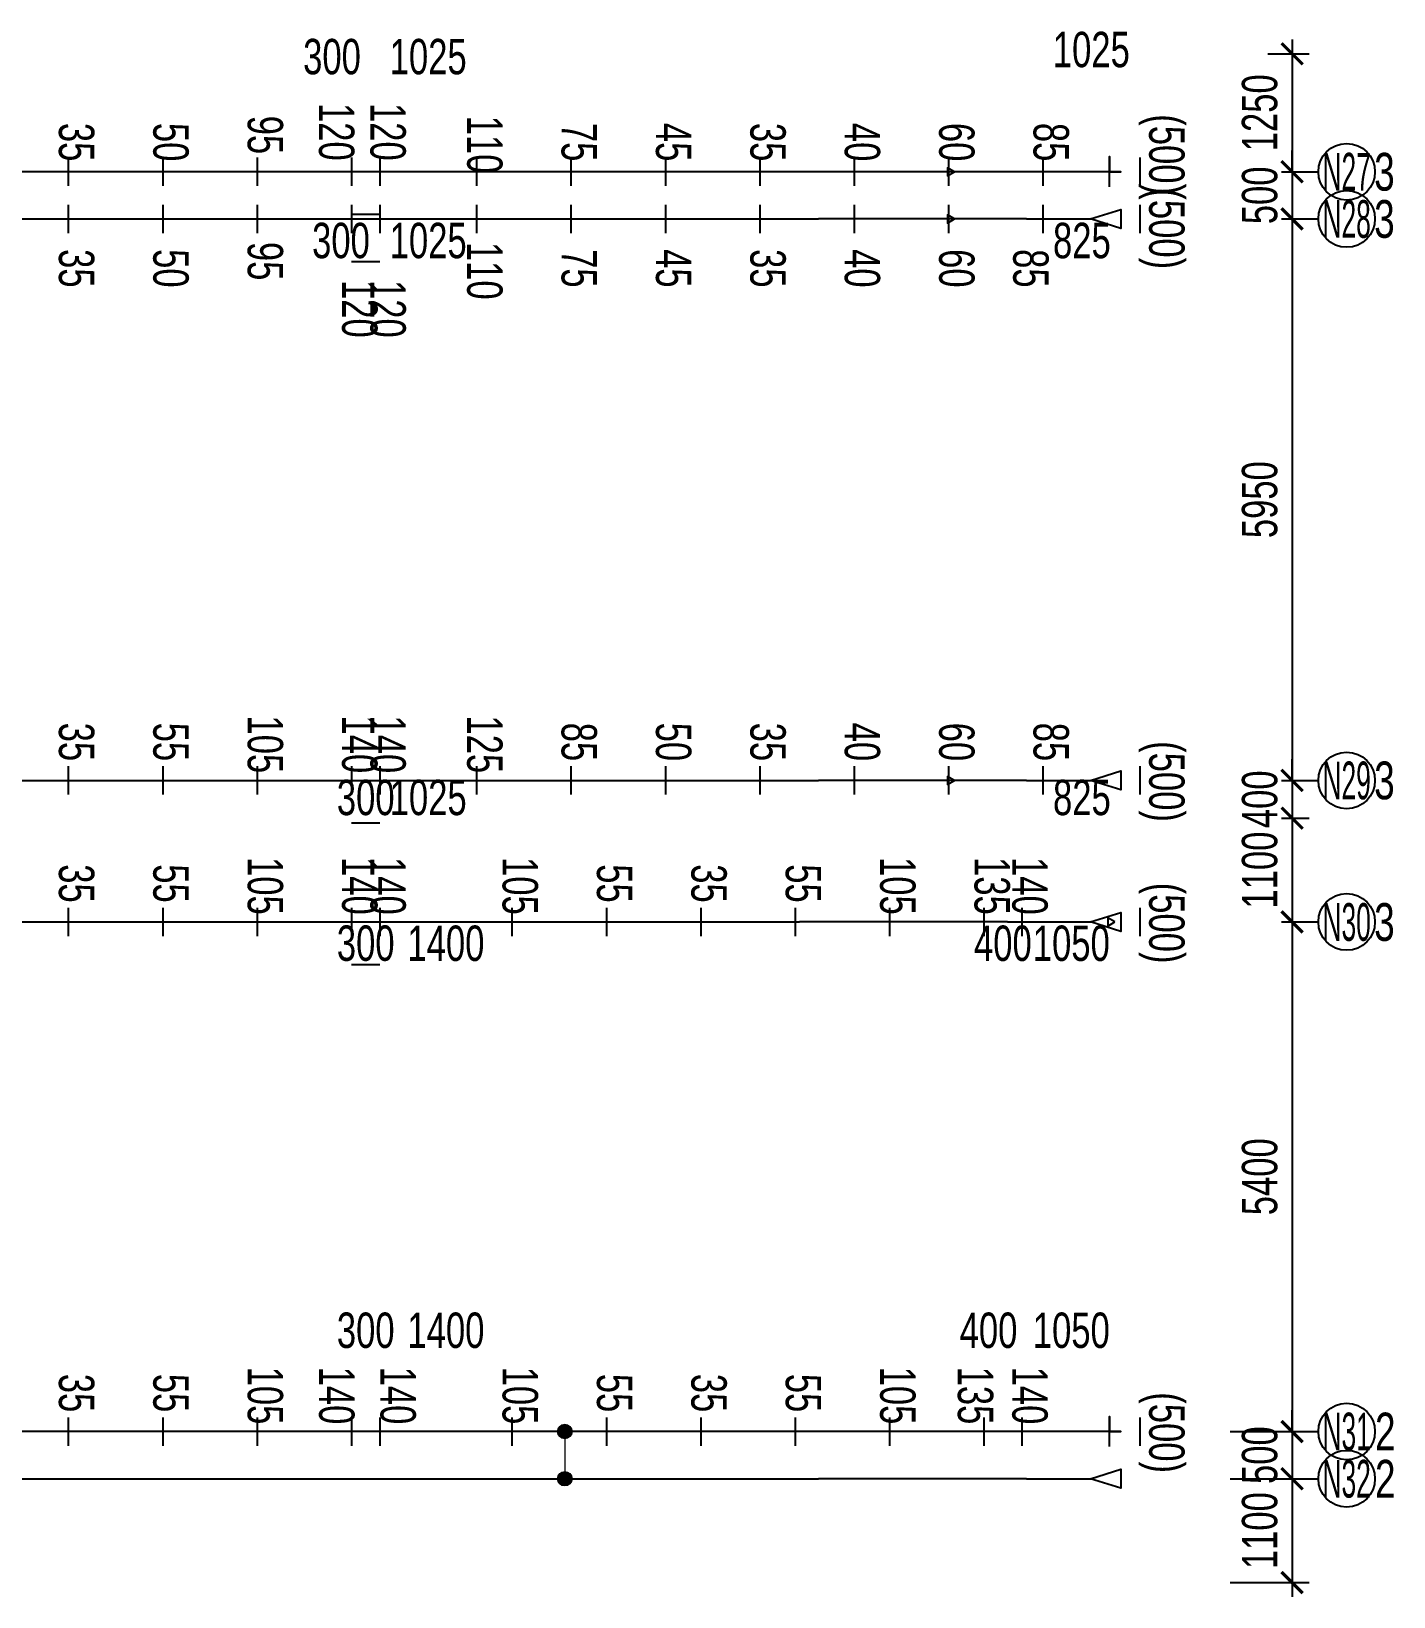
# Model space of a CAD drawing. Header units: millimetres. Extents: x 4465111 to 4895522, y 2166116 to 2541221.
# Drawn here: x 4542822 to 4557255, y 2193896 to 2210484 of the extents above; entities that cross this region are included whole.
import ezdxf
from ezdxf.enums import TextEntityAlignment as Align

# ---------------------------------------------------------------- set-up
doc = ezdxf.new("R2010")
doc.units = ezdxf.units.MM
doc.header["$LTSCALE"] = 50
doc.header["$MEASUREMENT"] = 0
doc.layers.get('DEFPOINTS').update_dxf_attribs({"lineweight": 9})
for name, color, linetype in [('BREAK_LINE', 7, 'Continuous'), ('KCS_TEXT', 2, 'Continuous'), ('S- Border', 6, 'Continuous'), ('SP-Reinforcement', 4, 'Continuous')]:
    doc.layers.add(name, color=color, linetype=linetype)
doc.layers.add('Current_plane_Tendon', color=7, linetype='Continuous', true_color=0xab0000)
for name, color, linetype, lineweight in [('S-dims', 8, 'Continuous', 15), ('S-text', 3, 'Continuous', 20), ('S-Thin', 253, 'Continuous', 15)]:
    doc.layers.add(name, color=color, linetype=linetype, lineweight=lineweight)
doc.styles.add('KCS_SMTEXT', font='arial.ttf', dxfattribs={"width": 0.7})
doc.dimstyles.new('KCS_DIM150', dxfattribs={"dimscale": 150, "dimtxt": 2.5, "dimasz": 1.5, "dimexe": 1.2, "dimexo": 0, "dimgap": 1, "dimtad": 1, "dimdec": 0, "dimzin": 0, "dimdsep": 46, "dimtxsty": 'KCS_SMTEXT', "dimblk": 'ARCHTICK', "dimcen": 0, "dimdle": 1, "dimclrd": 1, "dimclre": 1, "dimclrt": 2, "dimadec": 0, "dimazin": 0, "dimtfac": 1, "dimtdec": 0, "dimtix": 1, "dimtmove": 2, "dimatfit": 3, "dimfxl": 1, "dimtolj": 1, "dimtzin": 0, "dimarcsym": 0})
doc.dimstyles.new('KCS_DIM150A', dxfattribs={"dimscale": 150, "dimtxt": 2.5, "dimasz": 3, "dimexe": 1.2, "dimexo": 0, "dimgap": 1, "dimtad": 1, "dimdec": 0, "dimzin": 0, "dimdsep": 46, "dimtxsty": 'KCS_SMTEXT', "dimblk": 'ARCHTICK', "dimcen": 0, "dimdle": 1, "dimse1": 1, "dimse2": 1, "dimsd1": 1, "dimsd2": 1, "dimclrd": 1, "dimclre": 1, "dimclrt": 3, "dimadec": 0, "dimazin": 0, "dimtfac": 1, "dimtdec": 0, "dimtix": 1, "dimtmove": 2, "dimatfit": 3, "dimfxl": 1, "dimtolj": 1, "dimtzin": 0, "dimarcsym": 0})

# ---------------------------------------------------------------- blocks, each defined once
blk = doc.blocks.new('*U203')
at = {"layer": 'S- Border'}
blk.add_lwpolyline([(0, 0), (392, 0)], dxfattribs=at)
blk.add_circle((692, 0), 300, dxfattribs=at)
at = {"layer": 'SP-Reinforcement'}
for points in [[(-25680, -160), (-25680, 160), (-25680, 0), (-25800, 0), (-4904, 0)], [(-2700, 0), (-4904, 0)], [(-2700, 0), (-2020, 0), (-1700, 100), (-1700, -100), (-2020, 0)]]:
    blk.add_lwpolyline(points, dxfattribs=at)
at = {"layer": 'S-text', "style": 'KCS_SMTEXT', "width": 0.7}
blk.add_attdef('COUNT', text='', height=400, dxfattribs=at).set_placement((1092, 0), align=Align.MIDDLE_CENTER)
blk = doc.blocks.new('*U213')
at = {"layer": 'S- Border'}
blk.add_lwpolyline([(0, 0), (392, 0)], dxfattribs=at)
blk.add_circle((692, 0), 300, dxfattribs=at)
at = {"layer": 'SP-Reinforcement'}
for points in [[(-25900, 0), (-26580, 0), (-26900, 100), (-26900, -100), (-26580, 0)], [(-25900, 0), (-23697, 0)], [(-1820, -160), (-1820, 160), (-1820, 0), (-1700, 0), (-23697, 0)]]:
    blk.add_lwpolyline(points, dxfattribs=at)
at = {"layer": 'S-text', "style": 'KCS_SMTEXT', "width": 0.7}
blk.add_attdef('COUNT', text='', height=400, dxfattribs=at).set_placement((1092, 0), align=Align.MIDDLE_CENTER)
blk = doc.blocks.new('*U189')
at = {"layer": 'S- Border'}
blk.add_lwpolyline([(0, 0), (392, 0)], dxfattribs=at)
blk.add_circle((692, 0), 300, dxfattribs=at)
at = {"layer": 'SP-Reinforcement'}
for points in [[(-26780, -160), (-26780, 160), (-26780, 0), (-26900, 0), (-4904, 0)], [(-2700, 0), (-4904, 0)], [(-2700, 0), (-2020, 0), (-1700, 100), (-1700, -100), (-2020, 0)]]:
    blk.add_lwpolyline(points, dxfattribs=at)
at = {"layer": 'S-text', "style": 'KCS_SMTEXT', "width": 0.7}
blk.add_attdef('COUNT', text='', height=400, dxfattribs=at).set_placement((1092, 0), align=Align.MIDDLE_CENTER)
blk = doc.blocks.new('*U204')
at = {"layer": 'S- Border'}
blk.add_lwpolyline([(0, 0), (392, 0)], dxfattribs=at)
blk.add_circle((692, 0), 300, dxfattribs=at)
at = {"layer": 'SP-Reinforcement'}
for points in [[(-26780, -160), (-26780, 160), (-26780, 0), (-26900, 0), (-5104, 0)], [(-2900, 0), (-5104, 0)], [(-2900, 0), (-2020, 0), (-1700, 100), (-1700, -100), (-2020, 0)]]:
    blk.add_lwpolyline(points, dxfattribs=at)
at = {"layer": 'S-text', "style": 'KCS_SMTEXT', "width": 0.7}
blk.add_attdef('COUNT', text='', height=400, dxfattribs=at).set_placement((1092, 0), align=Align.MIDDLE_CENTER)
blk = doc.blocks.new('*U208')
at = {"layer": 'S- Border'}
blk.add_lwpolyline([(0, 0), (392, 0)], dxfattribs=at)
blk.add_circle((692, 0), 300, dxfattribs=at)
at = {"layer": 'SP-Reinforcement'}
for points in [[(-25680, -160), (-25680, 160), (-25680, 0), (-25800, 0), (-4904, 0)], [(-2700, 0), (-4904, 0)], [(-2700, 0), (-2020, 0), (-1700, 100), (-1700, -100), (-2020, 0)]]:
    blk.add_lwpolyline(points, dxfattribs=at)
at = {"layer": 'S-text', "style": 'KCS_SMTEXT', "width": 0.7}
blk.add_attdef('COUNT', text='', height=400, dxfattribs=at).set_placement((1092, 0), align=Align.MIDDLE_CENTER)
blk = doc.blocks.new('*U202')
at = {"layer": 'S- Border'}
blk.add_lwpolyline([(0, 0), (392, 0)], dxfattribs=at)
blk.add_circle((692, 0), 300, dxfattribs=at)
at = {"layer": 'SP-Reinforcement'}
for points in [[(-24600, 0), (-25480, 0), (-25800, 100), (-25800, -100), (-25480, 0)], [(-24600, 0), (-22397, 0)], [(-1820, -160), (-1820, 160), (-1820, 0), (-1700, 0), (-22397, 0)]]:
    blk.add_lwpolyline(points, dxfattribs=at)
at = {"layer": 'S-text', "style": 'KCS_SMTEXT', "width": 0.7}
blk.add_attdef('COUNT', text='', height=400, dxfattribs=at).set_placement((1092, 0), align=Align.MIDDLE_CENTER)
blk = doc.blocks.new('*D312')
at = {"layer": 'DEFPOINTS', "color": 0, "transparency": 16777216}
for p in [(4534673, 2293595), (4534673, 2293362), (4534373, 2293295)]:
    blk.add_point(p, dxfattribs=at)
at = {"layer": 'S-dims', "color": 3, "transparency": 16777216, "insert": (4534166, 2293936), "char_height": 375, "attachment_point": 5, "style": 'KCS_SMTEXT'}
blk.add_mtext('\\A1;300', dxfattribs=at)
blk = doc.blocks.new('_ArchTick')
at = {"color": 0, "linetype": 'ByBlock', "const_width": 0.15}
blk.add_lwpolyline([(-0.5, -0.5), (0.5, 0.5)], dxfattribs=at)
blk = doc.blocks.new('*D313')
at = {"layer": 'DEFPOINTS', "color": 0, "transparency": 16777216}
for p in [(4535698, 2293595), (4534673, 2293362), (4535698, 2293295)]:
    blk.add_point(p, dxfattribs=at)
at = {"layer": 'S-dims', "color": 3, "transparency": 16777216, "insert": (4535185, 2293936), "char_height": 375, "attachment_point": 5, "style": 'KCS_SMTEXT'}
blk.add_mtext('\\A1;1025', dxfattribs=at)
blk = doc.blocks.new('*D314')
at = {"layer": 'DEFPOINTS', "color": 0, "transparency": 16777216}
for p in [(4542723, 2293669), (4542723, 2293519, 500), (4541698, 2293453)]:
    blk.add_point(p, dxfattribs=at)
at = {"layer": 'S-dims', "color": 3, "transparency": 16777216, "insert": (4542210, 2294011), "char_height": 375, "attachment_point": 5, "style": 'KCS_SMTEXT'}
blk.add_mtext('\\A1;1025', dxfattribs=at)
blk = doc.blocks.new('*D318')
at = {"layer": 'DEFPOINTS', "color": 0, "transparency": 16777216}
for p in [(4534373, 2292068, 140), (4534673, 2292118), (4534673, 2291646)]:
    blk.add_point(p, dxfattribs=at)
at = {"layer": 'S-dims', "color": 3, "transparency": 16777216, "insert": (4534261, 2291987), "char_height": 375, "attachment_point": 5, "style": 'KCS_SMTEXT'}
blk.add_mtext('\\A1;300', dxfattribs=at)
blk = doc.blocks.new('*D319')
at = {"layer": 'DEFPOINTS', "color": 0, "transparency": 16777216}
for p in [(4534673, 2292118), (4535698, 2292118), (4535698, 2291646)]:
    blk.add_point(p, dxfattribs=at)
at = {"layer": 'S-dims', "color": 3, "transparency": 16777216, "insert": (4535185, 2291987), "char_height": 375, "attachment_point": 5, "style": 'KCS_SMTEXT'}
blk.add_mtext('\\A1;1025', dxfattribs=at)
blk = doc.blocks.new('*D320')
at = {"layer": 'DEFPOINTS', "color": 0, "transparency": 16777216}
for p in [(4541698, 2292068, 85), (4542523, 2292018), (4542523, 2291646)]:
    blk.add_point(p, dxfattribs=at)
at = {"layer": 'S-dims', "color": 3, "transparency": 16777216, "insert": (4542110, 2291987), "char_height": 375, "attachment_point": 5, "style": 'KCS_SMTEXT'}
blk.add_mtext('\\A1;825', dxfattribs=at)
blk = doc.blocks.new('*D326')
at = {"layer": 'DEFPOINTS', "color": 0, "transparency": 16777216}
for p in [(4534673, 2286118, 140), (4534373, 2286032), (4534673, 2285744)]:
    blk.add_point(p, dxfattribs=at)
at = {"layer": 'S-dims', "color": 3, "transparency": 16777216, "insert": (4534523, 2286085), "char_height": 375, "attachment_point": 5, "style": 'KCS_SMTEXT'}
blk.add_mtext('\\A1;300', dxfattribs=at)
blk = doc.blocks.new('*D327')
at = {"layer": 'DEFPOINTS', "color": 0, "transparency": 16777216}
for p in [(4534673, 2286118, 140), (4535698, 2286118), (4535698, 2285744)]:
    blk.add_point(p, dxfattribs=at)
at = {"layer": 'S-dims', "color": 3, "transparency": 16777216, "insert": (4535185, 2286085), "char_height": 375, "attachment_point": 5, "style": 'KCS_SMTEXT'}
blk.add_mtext('\\A1;1025', dxfattribs=at)
blk = doc.blocks.new('*D328')
at = {"layer": 'DEFPOINTS', "color": 0, "transparency": 16777216}
for p in [(4542523, 2286242), (4541698, 2286034), (4542523, 2285744)]:
    blk.add_point(p, dxfattribs=at)
at = {"layer": 'S-dims', "color": 3, "transparency": 16777216, "insert": (4542110, 2286085), "char_height": 375, "attachment_point": 5, "style": 'KCS_SMTEXT'}
blk.add_mtext('\\A1;825', dxfattribs=at)
blk = doc.blocks.new('*D334')
at = {"layer": 'DEFPOINTS', "color": 0, "transparency": 16777216}
for p in [(4534373, 2284500), (4534673, 2284532), (4534673, 2284199)]:
    blk.add_point(p, dxfattribs=at)
at = {"layer": 'S-dims', "color": 3, "transparency": 16777216, "insert": (4534523, 2284541), "char_height": 375, "attachment_point": 5, "style": 'KCS_SMTEXT'}
blk.add_mtext('\\A1;300', dxfattribs=at)
blk = doc.blocks.new('*D335')
at = {"layer": 'DEFPOINTS', "color": 0, "transparency": 16777216}
for p in [(4536073, 2284559), (4534673, 2284532), (4536073, 2284199)]:
    blk.add_point(p, dxfattribs=at)
at = {"layer": 'S-dims', "color": 3, "transparency": 16777216, "insert": (4535373, 2284540), "char_height": 375, "attachment_point": 5, "style": 'KCS_SMTEXT'}
blk.add_mtext('\\A1;1400', dxfattribs=at)
blk = doc.blocks.new('*D336')
at = {"layer": 'DEFPOINTS', "color": 0, "transparency": 16777216}
for p in [(4541073, 2284559), (4541473, 2284559), (4541473, 2284199)]:
    blk.add_point(p, dxfattribs=at)
at = {"layer": 'S-dims', "color": 3, "transparency": 16777216, "insert": (4541273, 2284540), "char_height": 375, "attachment_point": 5, "style": 'KCS_SMTEXT'}
blk.add_mtext('\\A1;400', dxfattribs=at)
blk = doc.blocks.new('*D337')
at = {"layer": 'DEFPOINTS', "color": 0, "transparency": 16777216}
for p in [(4541473, 2284559), (4542523, 2284538), (4542523, 2284199)]:
    blk.add_point(p, dxfattribs=at)
at = {"layer": 'S-dims', "color": 3, "transparency": 16777216, "insert": (4541998, 2284540), "char_height": 375, "attachment_point": 5, "style": 'KCS_SMTEXT'}
blk.add_mtext('\\A1;1050', dxfattribs=at)
blk = doc.blocks.new('*D343')
at = {"layer": 'DEFPOINTS', "color": 0, "transparency": 16777216}
for p in [(4534373, 2280247), (4534673, 2280298), (4534673, 2280098)]:
    blk.add_point(p, dxfattribs=at)
at = {"layer": 'S-dims', "color": 3, "transparency": 16777216, "insert": (4534523, 2280439), "char_height": 375, "attachment_point": 5, "style": 'KCS_SMTEXT'}
blk.add_mtext('\\A1;300', dxfattribs=at)
blk = doc.blocks.new('*D344')
at = {"layer": 'DEFPOINTS', "color": 0, "transparency": 16777216}
for p in [(4534673, 2280298), (4536073, 2280298), (4536073, 2280098)]:
    blk.add_point(p, dxfattribs=at)
at = {"layer": 'S-dims', "color": 3, "transparency": 16777216, "insert": (4535373, 2280439), "char_height": 375, "attachment_point": 5, "style": 'KCS_SMTEXT'}
blk.add_mtext('\\A1;1400', dxfattribs=at)
blk = doc.blocks.new('*D345')
at = {"layer": 'DEFPOINTS', "color": 0, "transparency": 16777216}
for p in [(4541073, 2280298), (4541473, 2280298), (4541473, 2280098)]:
    blk.add_point(p, dxfattribs=at)
at = {"layer": 'S-dims', "color": 3, "transparency": 16777216, "insert": (4541121, 2280439), "char_height": 375, "attachment_point": 5, "style": 'KCS_SMTEXT'}
blk.add_mtext('\\A1;400', dxfattribs=at)
blk = doc.blocks.new('*D346')
at = {"layer": 'DEFPOINTS', "color": 0, "transparency": 16777216}
for p in [(4542523, 2280420), (4541473, 2280298), (4542523, 2280098)]:
    blk.add_point(p, dxfattribs=at)
at = {"layer": 'S-dims', "color": 3, "transparency": 16777216, "insert": (4541998, 2280439), "char_height": 375, "attachment_point": 5, "style": 'KCS_SMTEXT'}
blk.add_mtext('\\A1;1050', dxfattribs=at)
blk = doc.blocks.new('*D385')
at = {"layer": 'DEFPOINTS', "color": 0, "transparency": 16777216}
for p in [(4544079, 2293968), (4544223, 2292718), (4544337, 2292718)]:
    blk.add_point(p, dxfattribs=at)
at = {"layer": 'S-dims', "color": 1, "lineweight": -2, "transparency": 16777216}
for p, q in [((4544337, 2294118), (4544337, 2292568)), ((4544079, 2293968), (4544517, 2293968)), ((4544223, 2292718), (4544517, 2292718))]:
    blk.add_line(p, q, dxfattribs=at)
at = {"layer": 'S-dims', "color": 1, "lineweight": -2, "transparency": 16777216, "xscale": 225, "yscale": 225, "zscale": 225}
for p, rotation in [((4544337, 2293968), 90), ((4544337, 2292718), 270)]:
    blk.add_blockref('_ArchTick', p, dxfattribs=dict(at, rotation=rotation))
at = {"layer": 'S-dims', "color": 2, "transparency": 16777216, "insert": (4543995, 2293343), "char_height": 375, "attachment_point": 5, "rotation": 90, "style": 'KCS_SMTEXT'}
blk.add_mtext('\\A1;1250', dxfattribs=at)
blk = doc.blocks.new('*D386')
at = {"layer": 'DEFPOINTS', "color": 0, "transparency": 16777216}
for p in [(4544223, 2292718), (4544223, 2292218), (4544337, 2292218)]:
    blk.add_point(p, dxfattribs=at)
at = {"layer": 'S-dims', "color": 1, "lineweight": -2, "transparency": 16777216}
for p, q in [((4544337, 2292718), (4544337, 2292943)), ((4544223, 2292718), (4544517, 2292718)), ((4544337, 2292718), (4544337, 2292218)), ((4544223, 2292218), (4544517, 2292218)), ((4544337, 2292218), (4544337, 2291993))]:
    blk.add_line(p, q, dxfattribs=at)
at = {"layer": 'S-dims', "color": 1, "lineweight": -2, "transparency": 16777216, "xscale": 225, "yscale": 225, "zscale": 225}
for p, rotation in [((4544337, 2292718), 270), ((4544337, 2292218), 90)]:
    blk.add_blockref('_ArchTick', p, dxfattribs=dict(at, rotation=rotation))
at = {"layer": 'S-dims', "color": 2, "transparency": 16777216, "insert": (4543995, 2292468), "char_height": 375, "attachment_point": 5, "rotation": 90, "style": 'KCS_SMTEXT'}
blk.add_mtext('\\A1;500', dxfattribs=at)
blk = doc.blocks.new('*D387')
at = {"layer": 'DEFPOINTS', "color": 0, "transparency": 16777216}
for p in [(4544223, 2292218), (4544223, 2286268), (4544337, 2286268)]:
    blk.add_point(p, dxfattribs=at)
at = {"layer": 'S-dims', "color": 1, "lineweight": -2, "transparency": 16777216}
for p, q in [((4544337, 2292368), (4544337, 2286118)), ((4544223, 2292218), (4544517, 2292218)), ((4544223, 2286268), (4544517, 2286268))]:
    blk.add_line(p, q, dxfattribs=at)
at = {"layer": 'S-dims', "color": 1, "lineweight": -2, "transparency": 16777216, "xscale": 225, "yscale": 225, "zscale": 225}
for p, rotation in [((4544337, 2292218), 90), ((4544337, 2286268), 270)]:
    blk.add_blockref('_ArchTick', p, dxfattribs=dict(at, rotation=rotation))
at = {"layer": 'S-dims', "color": 2, "transparency": 16777216, "insert": (4543995, 2289243), "char_height": 375, "attachment_point": 5, "rotation": 90, "style": 'KCS_SMTEXT'}
blk.add_mtext('\\A1;5950', dxfattribs=at)
blk = doc.blocks.new('*D388')
at = {"layer": 'DEFPOINTS', "color": 0, "transparency": 16777216}
for p in [(4544223, 2286268), (4544223, 2285868), (4544337, 2285868)]:
    blk.add_point(p, dxfattribs=at)
at = {"layer": 'S-dims', "color": 1, "lineweight": -2, "transparency": 16777216}
for p, q in [((4544337, 2286268), (4544337, 2286493)), ((4544223, 2286268), (4544517, 2286268)), ((4544337, 2286268), (4544337, 2285868)), ((4544223, 2285868), (4544517, 2285868)), ((4544337, 2285868), (4544337, 2285643))]:
    blk.add_line(p, q, dxfattribs=at)
at = {"layer": 'S-dims', "color": 1, "lineweight": -2, "transparency": 16777216, "xscale": 225, "yscale": 225, "zscale": 225}
for p, rotation in [((4544337, 2286268), 270), ((4544337, 2285868), 90)]:
    blk.add_blockref('_ArchTick', p, dxfattribs=dict(at, rotation=rotation))
at = {"layer": 'S-dims', "color": 2, "transparency": 16777216, "insert": (4543995, 2286068), "char_height": 375, "attachment_point": 5, "rotation": 90, "style": 'KCS_SMTEXT'}
blk.add_mtext('\\A1;400', dxfattribs=at)
blk = doc.blocks.new('*D389')
at = {"layer": 'DEFPOINTS', "color": 0, "transparency": 16777216}
for p in [(4544223, 2285868), (4544223, 2284768, 15), (4544337, 2284768)]:
    blk.add_point(p, dxfattribs=at)
at = {"layer": 'S-dims', "color": 1, "lineweight": -2, "transparency": 16777216}
for p, q in [((4544337, 2286018), (4544337, 2284618)), ((4544223, 2285868), (4544517, 2285868)), ((4544223, 2284768), (4544517, 2284768))]:
    blk.add_line(p, q, dxfattribs=at)
at = {"layer": 'S-dims', "color": 1, "lineweight": -2, "transparency": 16777216, "xscale": 225, "yscale": 225, "zscale": 225}
for p, rotation in [((4544337, 2285868), 90), ((4544337, 2284768), 270)]:
    blk.add_blockref('_ArchTick', p, dxfattribs=dict(at, rotation=rotation))
at = {"layer": 'S-dims', "color": 2, "transparency": 16777216, "insert": (4543995, 2285318), "char_height": 375, "attachment_point": 5, "rotation": 90, "style": 'KCS_SMTEXT'}
blk.add_mtext('\\A1;1100', dxfattribs=at)
blk = doc.blocks.new('*D390')
at = {"layer": 'DEFPOINTS', "color": 0, "transparency": 16777216}
for p in [(4544223, 2284768, 15), (4544223, 2279368), (4544337, 2279368)]:
    blk.add_point(p, dxfattribs=at)
at = {"layer": 'S-dims', "color": 1, "lineweight": -2, "transparency": 16777216}
for p, q in [((4544337, 2284918), (4544337, 2279218)), ((4544223, 2284768), (4544517, 2284768)), ((4544223, 2279368), (4544517, 2279368))]:
    blk.add_line(p, q, dxfattribs=at)
at = {"layer": 'S-dims', "color": 1, "lineweight": -2, "transparency": 16777216, "xscale": 225, "yscale": 225, "zscale": 225}
for p, rotation in [((4544337, 2284768), 90), ((4544337, 2279368), 270)]:
    blk.add_blockref('_ArchTick', p, dxfattribs=dict(at, rotation=rotation))
at = {"layer": 'S-dims', "color": 2, "transparency": 16777216, "insert": (4543995, 2282068), "char_height": 375, "attachment_point": 5, "rotation": 90, "style": 'KCS_SMTEXT'}
blk.add_mtext('\\A1;5400', dxfattribs=at)
blk = doc.blocks.new('*D391')
at = {"layer": 'DEFPOINTS', "color": 0, "transparency": 16777216}
for p in [(4543680, 2279368), (4543680, 2278868), (4544337, 2278868)]:
    blk.add_point(p, dxfattribs=at)
at = {"layer": 'S-dims', "color": 1, "lineweight": -2, "transparency": 16777216}
for p, q in [((4544337, 2279368), (4544337, 2279593)), ((4543680, 2279368), (4544517, 2279368)), ((4544337, 2279368), (4544337, 2278868)), ((4543680, 2278868), (4544517, 2278868)), ((4544337, 2278868), (4544337, 2278643))]:
    blk.add_line(p, q, dxfattribs=at)
at = {"layer": 'S-dims', "color": 1, "lineweight": -2, "transparency": 16777216, "xscale": 225, "yscale": 225, "zscale": 225}
for p, rotation in [((4544337, 2279368), 270), ((4544337, 2278868), 90)]:
    blk.add_blockref('_ArchTick', p, dxfattribs=dict(at, rotation=rotation))
at = {"layer": 'S-dims', "color": 2, "transparency": 16777216, "insert": (4543995, 2279118), "char_height": 375, "attachment_point": 5, "rotation": 90, "style": 'KCS_SMTEXT'}
blk.add_mtext('\\A1;500', dxfattribs=at)
blk = doc.blocks.new('*D392')
at = {"layer": 'DEFPOINTS', "color": 0, "transparency": 16777216}
for p in [(4543680, 2278868), (4543680, 2277768), (4544337, 2277768)]:
    blk.add_point(p, dxfattribs=at)
at = {"layer": 'S-dims', "color": 1, "lineweight": -2, "transparency": 16777216}
for p, q in [((4544337, 2279018), (4544337, 2277618)), ((4543680, 2278868), (4544517, 2278868)), ((4543680, 2277768), (4544517, 2277768))]:
    blk.add_line(p, q, dxfattribs=at)
at = {"layer": 'S-dims', "color": 1, "lineweight": -2, "transparency": 16777216, "xscale": 225, "yscale": 225, "zscale": 225}
for p, rotation in [((4544337, 2278868), 90), ((4544337, 2277768), 270)]:
    blk.add_blockref('_ArchTick', p, dxfattribs=dict(at, rotation=rotation))
at = {"layer": 'S-dims', "color": 2, "transparency": 16777216, "insert": (4543995, 2278318), "char_height": 375, "attachment_point": 5, "rotation": 90, "style": 'KCS_SMTEXT'}
blk.add_mtext('\\A1;1100', dxfattribs=at)
blk = doc.blocks.new('T4- Cap ngang')
at = {"layer": 'S-Thin'}
h = blk.add_hatch(color=6, dxfattribs=at)
h.paths.add_polyline_path([(4536708.6, 2279368.1, -1), (4536555.4, 2279368.1)])
h.paths.add_polyline_path([(4536708.6, 2279368.1), (4536555.4, 2279368.1, -1)])
h = blk.add_hatch(color=6, dxfattribs=at)
h.paths.add_polyline_path([(4536708.6, 2278868.1, -1), (4536555.4, 2278868.1)])
h.paths.add_polyline_path([(4536708.6, 2278868.1), (4536555.4, 2278868.1, -1)])
at = {"color": 5, "linetype": 'Continuous'}
for points, elevation in [([(4531372.6, 2292868.1), (4531372.6, 2292568.1)], 35), ([(4532372.6, 2292868.1), (4532372.6, 2292568.1)], 55), ([(4533372.6, 2292868.1), (4533372.6, 2292568.1)], 105), ([(4534372.6, 2292868.1), (4534372.6, 2292568.1)], 140), ([(4534672.6, 2292868.1), (4534672.6, 2292568.1)], 140), ([(4535697.6, 2292868.1), (4535697.6, 2292568.1)], 125), ([(4536697.6, 2292868.1), (4536697.6, 2292568.1)], 85), ([(4537697.6, 2292868.1), (4537697.6, 2292568.1)], 50), ([(4538697.6, 2292868.1), (4538697.6, 2292568.1)], 35), ([(4539697.6, 2292868.1), (4539697.6, 2292568.1)], 40), ([(4540697.6, 2292868.1), (4540697.6, 2292568.1)], 60), ([(4541697.6, 2292868.1), (4541697.6, 2292568.1)], 85), ([(4542722.6, 2292868.1), (4542722.6, 2292568.1)], 500), ([(4531372.6, 2292368.1), (4531372.6, 2292068.1)], 35), ([(4532372.6, 2292368.1), (4532372.6, 2292068.1)], 55), ([(4533372.6, 2292368.1), (4533372.6, 2292068.1)], 105), ([(4534372.6, 2292368.1), (4534372.6, 2292068.1)], 140), ([(4534672.6, 2292368.1), (4534672.6, 2292068.1)], 140), ([(4535697.6, 2292368.1), (4535697.6, 2292068.1)], 125), ([(4536697.6, 2292368.1), (4536697.6, 2292068.1)], 85), ([(4537697.6, 2292368.1), (4537697.6, 2292068.1)], 50), ([(4538697.6, 2292368.1), (4538697.6, 2292068.1)], 35), ([(4539697.6, 2292368.1), (4539697.6, 2292068.1)], 40), ([(4540697.6, 2292368.1), (4540697.6, 2292068.1)], 60), ([(4541697.6, 2292368.1), (4541697.6, 2292068.1)], 85), ([(4542722.6, 2292368.1), (4542722.6, 2292068.1)], 500), ([(4531372.6, 2286418.1), (4531372.6, 2286118.1)], 35), ([(4532372.6, 2286418.1), (4532372.6, 2286118.1)], 55), ([(4533372.6, 2286418.1), (4533372.6, 2286118.1)], 105), ([(4534372.6, 2286418.1), (4534372.6, 2286118.1)], 140), ([(4534672.6, 2286418.1), (4534672.6, 2286118.1)], 140), ([(4535697.6, 2286418.1), (4535697.6, 2286118.1)], 125), ([(4536697.6, 2286418.1), (4536697.6, 2286118.1)], 85), ([(4537697.6, 2286418.1), (4537697.6, 2286118.1)], 50), ([(4538697.6, 2286418.1), (4538697.6, 2286118.1)], 35), ([(4539697.6, 2286418.1), (4539697.6, 2286118.1)], 40), ([(4540697.6, 2286418.1), (4540697.6, 2286118.1)], 60), ([(4541697.6, 2286418.1), (4541697.6, 2286118.1)], 85), ([(4542722.6, 2286418.1), (4542722.6, 2286118.1)], 500), ([(4531372.6, 2284918.1), (4531372.6, 2284618.1)], 35), ([(4532372.6, 2284918.1), (4532372.6, 2284618.1)], 55), ([(4533372.6, 2284918.1), (4533372.6, 2284618.1)], 105), ([(4534372.6, 2284918.1), (4534372.6, 2284618.1)], 140), ([(4534672.6, 2284918.1), (4534672.6, 2284618.1)], 140), ([(4536072.6, 2284918.1), (4536072.6, 2284618.1)], 105), ([(4537072.6, 2284918.1), (4537072.6, 2284618.1)], 55), ([(4538072.6, 2284918.1), (4538072.6, 2284618.1)], 35), ([(4539072.6, 2284918.1), (4539072.6, 2284618.1)], 55), ([(4540072.6, 2284918.1), (4540072.6, 2284618.1)], 105), ([(4541072.6, 2284918.1), (4541072.6, 2284618.1)], 135), ([(4541472.6, 2284918.1), (4541472.6, 2284618.1)], 140), ([(4542722.6, 2284918.1), (4542722.6, 2284618.1)], 500), ([(4531372.6, 2279518.1), (4531372.6, 2279218.1)], 35), ([(4532372.6, 2279518.1), (4532372.6, 2279218.1)], 55), ([(4533372.6, 2279518.1), (4533372.6, 2279218.1)], 105), ([(4534372.6, 2279518.1), (4534372.6, 2279218.1)], 140), ([(4534672.6, 2279518.1), (4534672.6, 2279218.1)], 140), ([(4536072.6, 2279518.1), (4536072.6, 2279218.1)], 105), ([(4537072.6, 2279518.1), (4537072.6, 2279218.1)], 55), ([(4538072.6, 2279518.1), (4538072.6, 2279218.1)], 35), ([(4539072.6, 2279518.1), (4539072.6, 2279218.1)], 55), ([(4540072.6, 2279518.1), (4540072.6, 2279218.1)], 105), ([(4541072.6, 2279518.1), (4541072.6, 2279218.1)], 135), ([(4541472.6, 2279518.1), (4541472.6, 2279218.1)], 140), ([(4542722.6, 2279518.1), (4542722.6, 2279218.1)], 500)]:
    blk.add_lwpolyline(points, dxfattribs=dict(at, elevation=elevation))
at = {"color": 5, "linetype": 'Continuous', "elevation": 3300}
for points in [[(4540760.1, 2292718.1), (4540685.1, 2292761.4), (4540685.1, 2292674.8), (4540760.1, 2292718.1)], [(4540760.1, 2292218.1), (4540685.1, 2292261.4), (4540685.1, 2292174.8), (4540760.1, 2292218.1)], [(4540760.1, 2286268.1), (4540685.1, 2286311.4), (4540685.1, 2286224.8), (4540760.1, 2286268.1)], [(4542460.1, 2284768.1), (4542385.1, 2284811.4), (4542385.1, 2284724.8), (4542460.1, 2284768.1)]]:
    blk.add_lwpolyline(points, close=True, dxfattribs=at)
at = {"color": 5, "linetype": 'Continuous'}
for points in [[(4534372.6, 2292268.1), (4534672.6, 2292268.1)], [(4534372.6, 2291768.1), (4534672.6, 2291768.1)], [(4534372.6, 2285818.1), (4534672.6, 2285818.1)], [(4534372.6, 2284318.1), (4534672.6, 2284318.1)]]:
    blk.add_lwpolyline(points, dxfattribs=at)
at = {"layer": 'S-Thin', "color": 6}
for p, q in [((4536420.6, 2279368.1, 3202.5), (4536843.4, 2279368.1, 3202.5)), ((4536420.6, 2278868.1, 3202.5), (4536843.4, 2278868.1, 3202.5))]:
    blk.add_line(p, q, dxfattribs=at)
at = {"layer": 'S-Thin', "color": 1}
blk.add_line((4536632, 2279368.1, 3202.5), (4536631.8, 2278868.1, 3202.5), dxfattribs=at)
at = {"layer": 'S-Thin', "color": 6}
for centre in [(4536632, 2279368.1, 3202.5), (4536632, 2278868.1, 3202.5)]:
    blk.add_circle(centre, 76.6, dxfattribs=at)
at = {"layer": 'Current_plane_Tendon'}
for name, p in [('*U202', (4544223, 2292718.1)), ('*U203', (4544223, 2292218.1)), ('*U208', (4544223, 2286268.1)), ('*U204', (4544223, 2284768.1, 14.6))]:
    blk.add_blockref(name, p, dxfattribs=at).add_auto_attribs({'COUNT': '3'})
ref = blk.add_blockref('*U213', (4544223, 2279368.1, 500), dxfattribs=at)
ref.add_attrib('COUNT', '2', dxfattribs={"layer": 'S-text', "height": 400, "style": 'KCS_SMTEXT', "width": 0.7}).set_placement((4545324, 2279368.1, 500), align=Align.MIDDLE_CENTER)
ref = blk.add_blockref('*U189', (4544223, 2278868.1, 0), dxfattribs=at)
ref.add_attrib('COUNT', '2', dxfattribs={"layer": 'S-text', "height": 400, "style": 'KCS_SMTEXT', "width": 0.7}).set_placement((4545324, 2278868.1, 0), align=Align.MIDDLE_CENTER)
at = {"layer": 'KCS_TEXT', "style": 'KCS_SMTEXT', "width": 0.7}
for s, p in [('120', (4534027.5, 2293447.1, 140)), ('120', (4534572.6, 2293447.1, 140)), ('35', (4531272.6, 2293236, 35)), ('50', (4532272.6, 2293236, 55)), ('95', (4533272.6, 2293312.2, 105)), ('110', (4535597.6, 2293312.2, 125)), ('75', (4536597.6, 2293236, 85)), ('45', (4537597.6, 2293236, 50)), ('35', (4538597.6, 2293236, 35)), ('40', (4539597.6, 2293236, 40)), ('60', (4540597.6, 2293236, 60)), ('85', (4541597.6, 2293236, 85)), ('(500)', (4542822.6, 2293327.3, 500)), ('(500)', (4542822.6, 2292542.3, 500)), ('35', (4531272.6, 2291898.5, 35)), ('50', (4532272.6, 2291898.5, 55)), ('95', (4533272.6, 2291974.7, 105)), ('110', (4535597.6, 2291974.7, 125)), ('75', (4536597.6, 2291898.5, 85)), ('45', (4537597.6, 2291898.5, 50)), ('35', (4538597.6, 2291898.5, 35)), ('40', (4539597.6, 2291898.5, 40)), ('60', (4540597.6, 2291898.5, 60)), ('85', (4541382.5, 2291898.5, 85)), ('120', (4534272.6, 2291571.2, 140)), ('120', (4534572.6, 2291571.2, 140)), ('105', (4533272.6, 2286956.2, 105)), ('140', (4534272.6, 2286956.2, 140)), ('140', (4534572.6, 2286956.2, 140)), ('125', (4535597.6, 2286956.2, 125)), ('35', (4531272.6, 2286880, 35)), ('55', (4532272.6, 2286880, 55)), ('85', (4536597.6, 2286880, 85)), ('50', (4537597.6, 2286880, 50)), ('35', (4538597.6, 2286880, 35)), ('40', (4539597.6, 2286880, 40)), ('60', (4540597.6, 2286880, 60)), ('85', (4541597.6, 2286880, 85)), ('(500)', (4542822.6, 2286684.3, 500)), ('105', (4533272.6, 2285456.2, 105)), ('140', (4534272.6, 2285456.2, 140)), ('140', (4534572.6, 2285456.2, 140)), ('105', (4535972.6, 2285456.2, 105)), ('105', (4539972.6, 2285456.2, 105)), ('135', (4540972.6, 2285456.2, 135)), ('140', (4541372.6, 2285456.2, 140)), ('35', (4531272.6, 2285380, 35)), ('55', (4532272.6, 2285380, 55)), ('55', (4536972.6, 2285380, 55)), ('35', (4537972.6, 2285380, 35)), ('55', (4538972.6, 2285380, 55)), ('(500)', (4542822.6, 2285184.3, 500)), ('35', (4531272.6, 2279980, 35)), ('55', (4532272.6, 2279980, 55)), ('105', (4533272.6, 2280056.2, 105)), ('140', (4534029.3, 2280056.2, 140)), ('140', (4534679.1, 2280056.2, 140)), ('105', (4535972.6, 2280056.2, 105)), ('55', (4536972.6, 2279980, 55)), ('35', (4537972.6, 2279980, 35)), ('55', (4538972.6, 2279980, 55)), ('105', (4539972.6, 2280056.2, 105)), ('135', (4540795.8, 2280056.2, 135)), ('140', (4541372.6, 2280056.2, 140)), ('(500)', (4542822.6, 2279784.3, 500))]:
    blk.add_text(s, height=375, rotation=270, dxfattribs=at).set_placement(p)
at = {"layer": 'KCS_TEXT', "style": 'KCS_SMTEXT', "width": 0.5}
for s, p in [('N27', (4544914.8, 2292718.1)), ('N28', (4544914.8, 2292218.1)), ('N29', (4544914.8, 2286268.1)), ('N30', (4544914.8, 2284768.1, 14.6)), ('N31', (4544914.8, 2279368.1)), ('N32', (4544914.8, 2278868.1, 0))]:
    blk.add_text(s, height=400, dxfattribs=at).set_placement(p, align=Align.MIDDLE_CENTER)
at = {"layer": 'S-dims'}
for base, p1, p2, picture, middle in [((4534672.6, 2293594.7), (4534372.6, 2293294.7), (4534672.6, 2293361.7), '*D312', (4534166.4, 2293936.3)), ((4534672.6, 2291645.5), (4534372.6, 2292068.1, 140), (4534672.6, 2292118.1), '*D318', (4534260.6, 2291987.1)), ((4541472.6, 2280097.8), (4541072.6, 2280297.8), (4541472.6, 2280297.8), '*D345', (4541121.1, 2280439.2))]:
    dim = blk.add_linear_dim(base=base, p1=p1, p2=p2, dimstyle='KCS_DIM150A', dxfattribs=at)
    dim.commit()
    dim.dimension.update_dxf_attribs({"geometry": picture, "text_midpoint": middle, "dimtype": 128})
for base, p1, p2, picture, middle in [((4535697.6, 2293594.7), (4534672.6, 2293361.7), (4535697.6, 2293294.7), '*D313', (4535185.1, 2293936.2)), ((4542722.6, 2293669.2), (4541697.6, 2293452.7), (4542722.6, 2293519.2, 500), '*D314', (4542210.1, 2294010.7)), ((4535697.6, 2291645.5), (4534672.6, 2292118.1), (4535697.6, 2292118.1), '*D319', (4535185.1, 2291987)), ((4542522.6, 2291645.5), (4541697.6, 2292068.1, 85), (4542522.6, 2292018.5), '*D320', (4542110.1, 2291987)), ((4534672.6, 2285743.5), (4534372.6, 2286032), (4534672.6, 2286118.1, 140), '*D326', (4534522.6, 2286085.1)), ((4535697.6, 2285743.5), (4534672.6, 2286118.1, 140), (4535697.6, 2286118.1), '*D327', (4535185.1, 2286085)), ((4542522.6, 2285743.5), (4541697.6, 2286033.5), (4542522.6, 2286242.5), '*D328', (4542110.1, 2286085)), ((4534672.6, 2284199), (4534372.6, 2284500.5), (4534672.6, 2284532.5), '*D334', (4534522.6, 2284540.6)), ((4536072.6, 2284199), (4534672.6, 2284532.5), (4536072.6, 2284559), '*D335', (4535372.6, 2284540.5)), ((4541472.6, 2284199), (4541072.6, 2284559), (4541472.6, 2284559), '*D336', (4541272.6, 2284540.5)), ((4542522.6, 2284199), (4541472.6, 2284559), (4542522.6, 2284537.5), '*D337', (4541997.6, 2284540.5)), ((4534672.6, 2280097.8), (4534372.6, 2280247.2), (4534672.6, 2280297.8), '*D343', (4534522.6, 2280439.4)), ((4536072.6, 2280097.8), (4534672.6, 2280297.8), (4536072.6, 2280297.8), '*D344', (4535372.6, 2280439.2)), ((4542522.6, 2280097.8), (4541472.6, 2280297.8), (4542522.6, 2280419.7), '*D346', (4541997.6, 2280439.2))]:
    dim = blk.add_linear_dim(base=base, p1=p1, p2=p2, dimstyle='KCS_DIM150A', dxfattribs=at)
    dim.commit()
    dim.dimension.update_dxf_attribs({"geometry": picture, "text_midpoint": middle})
for base, p1, p2, picture, middle in [((4544336.5, 2292718.1), (4544079, 2293968.1), (4544223, 2292718.1), '*D385', (4543995, 2293343.1)), ((4544336.5, 2292218.1), (4544223, 2292718.1), (4544223, 2292218.1), '*D386', (4543995, 2292468.1)), ((4544336.5, 2286268.1), (4544223, 2292218.1), (4544223, 2286268.1), '*D387', (4543995, 2289243.1)), ((4544336.5, 2285868.1), (4544223, 2286268.1), (4544223, 2285868.1), '*D388', (4543995, 2286068.1)), ((4544336.5, 2284768.1), (4544223, 2285868.1), (4544223, 2284768.1, 14.6), '*D389', (4543995, 2285318.1)), ((4544336.5, 2279368.1), (4544223, 2284768.1, 14.6), (4544223, 2279368.1), '*D390', (4543995, 2282068.1)), ((4544336.5, 2278868.1), (4543679.6, 2279368.1), (4543679.6, 2278868.1), '*D391', (4543995, 2279118.1)), ((4544336.5, 2277768.1), (4543679.6, 2278868.1), (4543679.6, 2277768.1), '*D392', (4543995, 2278318.1))]:
    dim = blk.add_linear_dim(base=base, p1=p1, p2=p2, angle=90, dimstyle='KCS_DIM150', dxfattribs=at)
    dim.commit()
    dim.dimension.update_dxf_attribs({"geometry": picture, "text_midpoint": middle})

msp = doc.modelspace()

# ---------------------------------------------------------------- block references
at = {"layer": 'BREAK_LINE'}
msp.add_blockref('T4- Cap ngang', (11841.8, -83722.2), dxfattribs=at)

doc.saveas('drawing.dxf')
